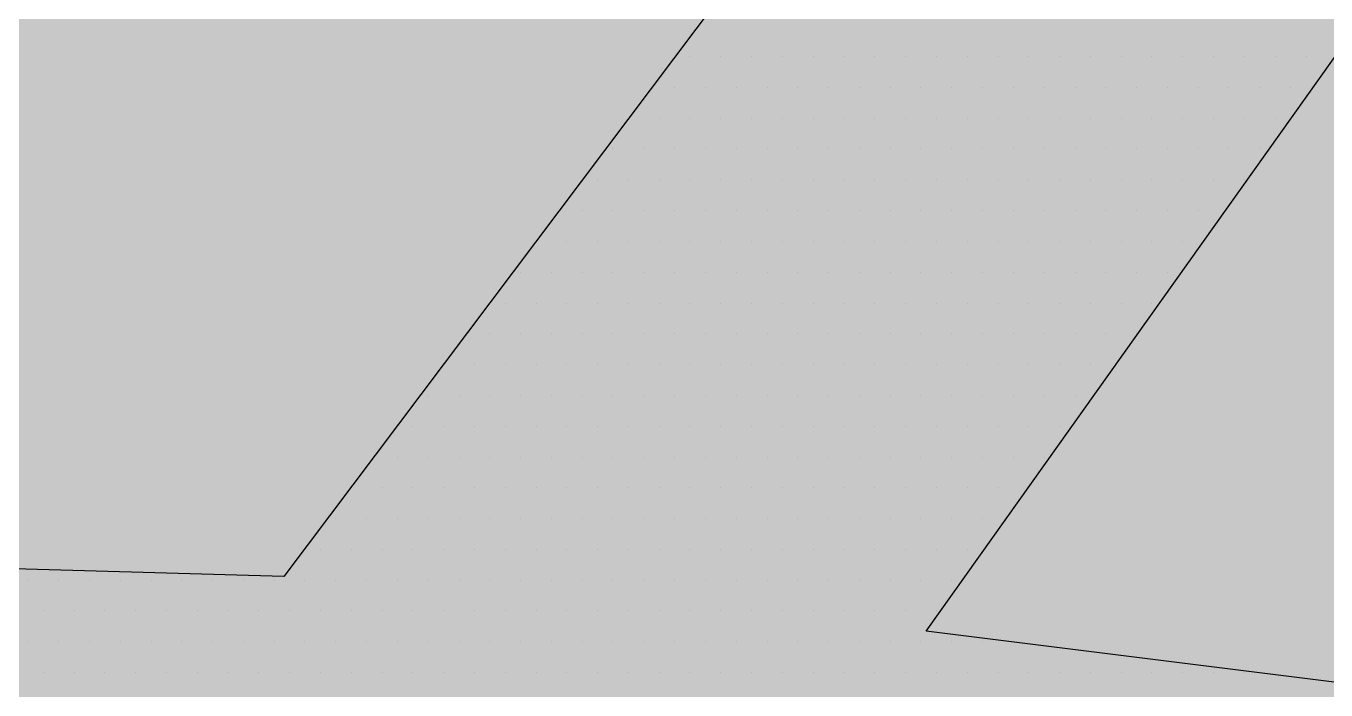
# Paper-space layout 'Layout1' of a CAD drawing. Extents: x -43 to 2298, y -18 to 768.
# Drawn here: x 146.521 to 148.844, y 262.545 to 263.732 of the extents above; entities that cross this region are included whole.
import ezdxf

# ---------------------------------------------------------------- set-up
doc = ezdxf.new("R2010")
doc.units = 0
doc.header["$LTSCALE"] = 2
doc.linetypes.add('CACHEX2', pattern=[0.75, 0.5, -0.25])
doc.layers.add('CARTOUCHE', color=7, linetype='Continuous')
doc.layers.add('LOGO', color=7, linetype='Continuous')

# ---------------------------------------------------------------- blocks, each defined once
blk = doc.blocks.new('A$C715108E3')
at = {"layer": 'LOGO', "color": 131}
for p, q in [((2.8241, -10.5791), (2.8241, -10.5791)), ((2.8685, -10.5791), (2.8685, -10.5791)), ((2.9606, -10.5791), (2.9606, -10.5791)), ((3.0518, -10.5791), (3.0518, -10.5791)), ((3.1439, -10.5791), (3.1439, -10.5791)), ((3.2359, -10.5791), (3.2359, -10.5791)), ((3.3277, -10.5791), (3.3277, -10.5791)), ((3.4192, -10.5791), (3.4192, -10.5791)), ((3.511, -10.5791), (3.511, -10.5791)), ((3.6028, -10.5791), (3.6028, -10.5791)), ((3.6943, -10.5791), (3.6943, -10.5791)), ((3.7861, -10.5791), (3.7861, -10.5791)), ((3.878, -10.5791), (3.878, -10.5791)), ((3.9694, -10.5791), (3.9694, -10.5791)), ((4.0612, -10.5791), (4.0612, -10.5791)), ((4.1531, -10.5791), (4.1531, -10.5791)), ((4.2445, -10.5791), (4.2445, -10.5791)), ((4.3364, -10.5791), (4.3364, -10.5791)), ((4.4282, -10.5791), (4.4282, -10.5791)), ((4.5202, -10.5791), (4.5202, -10.5791)), ((4.6115, -10.5791), (4.6115, -10.5791)), ((4.7035, -10.5791), (4.7035, -10.5791)), ((2.755, -10.6702), (2.755, -10.6702)), ((2.823, -10.6702), (2.823, -10.6702)), ((2.9143, -10.6702), (2.9143, -10.6702)), ((3.0063, -10.6702), (3.0063, -10.6702)), ((3.0983, -10.6702), (3.0983, -10.6702)), ((3.1894, -10.6702), (3.1894, -10.6702)), ((3.2814, -10.6702), (3.2814, -10.6702)), ((3.3734, -10.6702), (3.3734, -10.6702)), ((3.4653, -10.6702), (3.4653, -10.6702)), ((3.5564, -10.6702), (3.5564, -10.6702)), ((3.6486, -10.6702), (3.6486, -10.6702)), ((3.7404, -10.6702), (3.7404, -10.6702)), ((3.8317, -10.6702), (3.8317, -10.6702)), ((3.9237, -10.6702), (3.9237, -10.6702)), ((4.0155, -10.6702), (4.0155, -10.6702)), ((4.107, -10.6702), (4.107, -10.6702)), ((4.1988, -10.6702), (4.1988, -10.6702)), ((4.2906, -10.6702), (4.2906, -10.6702)), ((4.3827, -10.6702), (4.3827, -10.6702)), ((4.4739, -10.6702), (4.4739, -10.6702)), ((4.5659, -10.6702), (4.5659, -10.6702)), ((4.658, -10.6702), (4.658, -10.6702)), ((2.686, -10.763), (2.686, -10.763)), ((2.7767, -10.763), (2.7767, -10.763)), ((2.8685, -10.763), (2.8685, -10.763)), ((2.9606, -10.763), (2.9606, -10.763)), ((3.0518, -10.763), (3.0518, -10.763)), ((3.1439, -10.763), (3.1439, -10.763)), ((3.2359, -10.763), (3.2359, -10.763)), ((3.3277, -10.763), (3.3277, -10.763)), ((3.4192, -10.763), (3.4192, -10.763)), ((3.511, -10.763), (3.511, -10.763)), ((3.6028, -10.763), (3.6028, -10.763)), ((3.6943, -10.763), (3.6943, -10.763)), ((3.7861, -10.763), (3.7861, -10.763)), ((3.878, -10.763), (3.878, -10.763)), ((3.9694, -10.763), (3.9694, -10.763)), ((4.0612, -10.763), (4.0612, -10.763)), ((4.1531, -10.763), (4.1531, -10.763)), ((4.2445, -10.763), (4.2445, -10.763)), ((4.3364, -10.763), (4.3364, -10.763)), ((4.4282, -10.763), (4.4282, -10.763)), ((4.5202, -10.763), (4.5202, -10.763)), ((4.6115, -10.763), (4.6115, -10.763)), ((2.6169, -10.8542), (2.6169, -10.8542)), ((2.6392, -10.8542), (2.6392, -10.8542)), ((2.731, -10.8542), (2.731, -10.8542)), ((2.823, -10.8542), (2.823, -10.8542)), ((2.9143, -10.8542), (2.9143, -10.8542)), ((3.0063, -10.8542), (3.0063, -10.8542)), ((3.0983, -10.8542), (3.0983, -10.8542)), ((3.1894, -10.8542), (3.1894, -10.8542)), ((3.2814, -10.8542), (3.2814, -10.8542)), ((3.3734, -10.8542), (3.3734, -10.8542)), ((3.4653, -10.8542), (3.4653, -10.8542)), ((3.5564, -10.8542), (3.5564, -10.8542)), ((3.6486, -10.8542), (3.6486, -10.8542)), ((3.7404, -10.8542), (3.7404, -10.8542)), ((3.8317, -10.8542), (3.8317, -10.8542)), ((3.9237, -10.8542), (3.9237, -10.8542)), ((4.0155, -10.8542), (4.0155, -10.8542)), ((4.107, -10.8542), (4.107, -10.8542)), ((4.1988, -10.8542), (4.1988, -10.8542)), ((4.2906, -10.8542), (4.2906, -10.8542)), ((4.3827, -10.8542), (4.3827, -10.8542)), ((4.4739, -10.8542), (4.4739, -10.8542)), ((4.5659, -10.8542), (4.5659, -10.8542)), ((2.5477, -10.9457), (2.5477, -10.9457)), ((2.5934, -10.9457), (2.5934, -10.9457)), ((2.6853, -10.9457), (2.6853, -10.9457)), ((2.7767, -10.9457), (2.7767, -10.9457)), ((2.8685, -10.9457), (2.8685, -10.9457)), ((2.9606, -10.9457), (2.9606, -10.9457)), ((3.0518, -10.9457), (3.0518, -10.9457)), ((3.1439, -10.9457), (3.1439, -10.9457)), ((3.2359, -10.9457), (3.2359, -10.9457)), ((3.3277, -10.9457), (3.3277, -10.9457)), ((3.4192, -10.9457), (3.4192, -10.9457)), ((3.511, -10.9457), (3.511, -10.9457)), ((3.6028, -10.9457), (3.6028, -10.9457)), ((3.6943, -10.9457), (3.6943, -10.9457)), ((3.7861, -10.9457), (3.7861, -10.9457)), ((3.878, -10.9457), (3.878, -10.9457)), ((3.9694, -10.9457), (3.9694, -10.9457)), ((4.0612, -10.9457), (4.0612, -10.9457)), ((4.1531, -10.9457), (4.1531, -10.9457)), ((4.2445, -10.9457), (4.2445, -10.9457)), ((4.3364, -10.9457), (4.3364, -10.9457)), ((4.4282, -10.9457), (4.4282, -10.9457)), ((4.5202, -10.9457), (4.5202, -10.9457)), ((2.4787, -11.0383), (2.4787, -11.0383)), ((2.5477, -11.0383), (2.5477, -11.0383)), ((2.6392, -11.0383), (2.6392, -11.0383)), ((2.731, -11.0383), (2.731, -11.0383)), ((2.823, -11.0383), (2.823, -11.0383)), ((2.9143, -11.0383), (2.9143, -11.0383)), ((3.0063, -11.0383), (3.0063, -11.0383)), ((3.0983, -11.0383), (3.0983, -11.0383)), ((3.1894, -11.0383), (3.1894, -11.0383)), ((3.2814, -11.0383), (3.2814, -11.0383)), ((3.3734, -11.0383), (3.3734, -11.0383)), ((3.4653, -11.0383), (3.4653, -11.0383)), ((3.5564, -11.0383), (3.5564, -11.0383)), ((3.6486, -11.0383), (3.6486, -11.0383)), ((3.7404, -11.0383), (3.7404, -11.0383)), ((3.8317, -11.0383), (3.8317, -11.0383)), ((3.9237, -11.0383), (3.9237, -11.0383)), ((4.0155, -11.0383), (4.0155, -11.0383)), ((4.107, -11.0383), (4.107, -11.0383)), ((4.1988, -11.0383), (4.1988, -11.0383)), ((4.2906, -11.0383), (4.2906, -11.0383)), ((4.3827, -11.0383), (4.3827, -11.0383)), ((2.4098, -11.1295), (2.4098, -11.1295)), ((2.4101, -11.1295), (2.4101, -11.1295)), ((2.5016, -11.1295), (2.5016, -11.1295)), ((2.5934, -11.1295), (2.5934, -11.1295)), ((2.6853, -11.1295), (2.6853, -11.1295)), ((2.7767, -11.1295), (2.7767, -11.1295)), ((2.8685, -11.1295), (2.8685, -11.1295)), ((2.9606, -11.1295), (2.9606, -11.1295)), ((3.0518, -11.1295), (3.0518, -11.1295)), ((3.1439, -11.1295), (3.1439, -11.1295)), ((3.2359, -11.1295), (3.2359, -11.1295)), ((3.3277, -11.1295), (3.3277, -11.1295)), ((3.4192, -11.1295), (3.4192, -11.1295)), ((3.511, -11.1295), (3.511, -11.1295)), ((3.6028, -11.1295), (3.6028, -11.1295)), ((3.6943, -11.1295), (3.6943, -11.1295)), ((3.7861, -11.1295), (3.7861, -11.1295)), ((3.878, -11.1295), (3.878, -11.1295)), ((3.9694, -11.1295), (3.9694, -11.1295)), ((4.0612, -11.1295), (4.0612, -11.1295)), ((4.1531, -11.1295), (4.1531, -11.1295)), ((4.2445, -11.1295), (4.2445, -11.1295)), ((4.3364, -11.1295), (4.3364, -11.1295)), ((2.3404, -11.2208), (2.3404, -11.2208)), ((2.364, -11.2208), (2.364, -11.2208)), ((2.4559, -11.2208), (2.4559, -11.2208)), ((2.5477, -11.2208), (2.5477, -11.2208)), ((2.6392, -11.2208), (2.6392, -11.2208)), ((2.731, -11.2208), (2.731, -11.2208)), ((2.823, -11.2208), (2.823, -11.2208)), ((2.9143, -11.2208), (2.9143, -11.2208)), ((3.0063, -11.2208), (3.0063, -11.2208)), ((3.0983, -11.2208), (3.0983, -11.2208)), ((3.1894, -11.2208), (3.1894, -11.2208)), ((3.2814, -11.2208), (3.2814, -11.2208)), ((3.3734, -11.2208), (3.3734, -11.2208)), ((3.4653, -11.2208), (3.4653, -11.2208)), ((3.5564, -11.2208), (3.5564, -11.2208)), ((3.6486, -11.2208), (3.6486, -11.2208)), ((3.7404, -11.2208), (3.7404, -11.2208)), ((3.8317, -11.2208), (3.8317, -11.2208)), ((3.9237, -11.2208), (3.9237, -11.2208)), ((4.0155, -11.2208), (4.0155, -11.2208)), ((4.107, -11.2208), (4.107, -11.2208)), ((4.1988, -11.2208), (4.1988, -11.2208)), ((4.2906, -11.2208), (4.2906, -11.2208)), ((2.2716, -11.3132), (2.2716, -11.3132)), ((2.3183, -11.3132), (2.3183, -11.3132)), ((2.4101, -11.3132), (2.4101, -11.3132)), ((2.5016, -11.3132), (2.5016, -11.3132)), ((2.5934, -11.3132), (2.5934, -11.3132)), ((2.6853, -11.3132), (2.6853, -11.3132)), ((2.7767, -11.3132), (2.7767, -11.3132)), ((2.8685, -11.3132), (2.8685, -11.3132)), ((2.9606, -11.3132), (2.9606, -11.3132)), ((3.0518, -11.3132), (3.0518, -11.3132)), ((3.1439, -11.3132), (3.1439, -11.3132)), ((3.2359, -11.3132), (3.2359, -11.3132)), ((3.3277, -11.3132), (3.3277, -11.3132)), ((3.4192, -11.3132), (3.4192, -11.3132)), ((3.511, -11.3132), (3.511, -11.3132)), ((3.6028, -11.3132), (3.6028, -11.3132)), ((3.6943, -11.3132), (3.6943, -11.3132)), ((3.7861, -11.3132), (3.7861, -11.3132)), ((3.878, -11.3132), (3.878, -11.3132)), ((3.9694, -11.3132), (3.9694, -11.3132)), ((4.0612, -11.3132), (4.0612, -11.3132)), ((4.1531, -11.3132), (4.1531, -11.3132)), ((4.2445, -11.3132), (4.2445, -11.3132)), ((2.2025, -11.4048), (2.2025, -11.4048)), ((2.2726, -11.4048), (2.2726, -11.4048)), ((2.364, -11.4048), (2.364, -11.4048)), ((2.4559, -11.4048), (2.4559, -11.4048)), ((2.5477, -11.4048), (2.5477, -11.4048)), ((2.6392, -11.4048), (2.6392, -11.4048)), ((2.731, -11.4048), (2.731, -11.4048)), ((2.823, -11.4048), (2.823, -11.4048)), ((2.9143, -11.4048), (2.9143, -11.4048)), ((3.0063, -11.4048), (3.0063, -11.4048)), ((3.0983, -11.4048), (3.0983, -11.4048)), ((3.1894, -11.4048), (3.1894, -11.4048)), ((3.2814, -11.4048), (3.2814, -11.4048)), ((3.3734, -11.4048), (3.3734, -11.4048)), ((3.4653, -11.4048), (3.4653, -11.4048)), ((3.5564, -11.4048), (3.5564, -11.4048)), ((3.6486, -11.4048), (3.6486, -11.4048)), ((3.7404, -11.4048), (3.7404, -11.4048)), ((3.8317, -11.4048), (3.8317, -11.4048)), ((3.9237, -11.4048), (3.9237, -11.4048)), ((4.0155, -11.4048), (4.0155, -11.4048)), ((4.107, -11.4048), (4.107, -11.4048)), ((4.1988, -11.4048), (4.1988, -11.4048)), ((2.1335, -11.4959), (2.1335, -11.4959)), ((2.1346, -11.4959), (2.1346, -11.4959)), ((2.2265, -11.4959), (2.2265, -11.4959)), ((2.3183, -11.4959), (2.3183, -11.4959)), ((2.4101, -11.4959), (2.4101, -11.4959)), ((2.5016, -11.4959), (2.5016, -11.4959)), ((2.5934, -11.4959), (2.5934, -11.4959)), ((2.6853, -11.4959), (2.6853, -11.4959)), ((2.7767, -11.4959), (2.7767, -11.4959)), ((2.8685, -11.4959), (2.8685, -11.4959)), ((2.9606, -11.4959), (2.9606, -11.4959)), ((3.0518, -11.4959), (3.0518, -11.4959)), ((3.1439, -11.4959), (3.1439, -11.4959)), ((3.2359, -11.4959), (3.2359, -11.4959)), ((3.3277, -11.4959), (3.3277, -11.4959)), ((3.4192, -11.4959), (3.4192, -11.4959)), ((3.511, -11.4959), (3.511, -11.4959)), ((3.6028, -11.4959), (3.6028, -11.4959)), ((3.6943, -11.4959), (3.6943, -11.4959)), ((3.7861, -11.4959), (3.7861, -11.4959)), ((3.878, -11.4959), (3.878, -11.4959)), ((3.9694, -11.4959), (3.9694, -11.4959)), ((4.0612, -11.4959), (4.0612, -11.4959)), ((2.0642, -11.5885), (2.0642, -11.5885)), ((2.0889, -11.5885), (2.0889, -11.5885)), ((2.1807, -11.5885), (2.1807, -11.5885)), ((2.2726, -11.5885), (2.2726, -11.5885)), ((2.364, -11.5885), (2.364, -11.5885)), ((2.4559, -11.5885), (2.4559, -11.5885)), ((2.5477, -11.5885), (2.5477, -11.5885)), ((2.6392, -11.5885), (2.6392, -11.5885)), ((2.731, -11.5885), (2.731, -11.5885)), ((2.823, -11.5885), (2.823, -11.5885)), ((2.9143, -11.5885), (2.9143, -11.5885)), ((3.0063, -11.5885), (3.0063, -11.5885)), ((3.0983, -11.5885), (3.0983, -11.5885)), ((3.1894, -11.5885), (3.1894, -11.5885)), ((3.2814, -11.5885), (3.2814, -11.5885)), ((3.3734, -11.5885), (3.3734, -11.5885)), ((3.4653, -11.5885), (3.4653, -11.5885)), ((3.5564, -11.5885), (3.5564, -11.5885)), ((3.6486, -11.5885), (3.6486, -11.5885)), ((3.7404, -11.5885), (3.7404, -11.5885)), ((3.8317, -11.5885), (3.8317, -11.5885)), ((3.9237, -11.5885), (3.9237, -11.5885)), ((4.0155, -11.5885), (4.0155, -11.5885)), ((1.9952, -11.68), (1.9952, -11.68)), ((2.0432, -11.68), (2.0432, -11.68)), ((2.1346, -11.68), (2.1346, -11.68)), ((2.2265, -11.68), (2.2265, -11.68)), ((2.3183, -11.68), (2.3183, -11.68)), ((2.4101, -11.68), (2.4101, -11.68)), ((2.5016, -11.68), (2.5016, -11.68)), ((2.5934, -11.68), (2.5934, -11.68)), ((2.6853, -11.68), (2.6853, -11.68)), ((2.7767, -11.68), (2.7767, -11.68)), ((2.8685, -11.68), (2.8685, -11.68)), ((2.9606, -11.68), (2.9606, -11.68)), ((3.0518, -11.68), (3.0518, -11.68)), ((3.1439, -11.68), (3.1439, -11.68)), ((3.2359, -11.68), (3.2359, -11.68)), ((3.3277, -11.68), (3.3277, -11.68)), ((3.4192, -11.68), (3.4192, -11.68)), ((3.511, -11.68), (3.511, -11.68)), ((3.6028, -11.68), (3.6028, -11.68)), ((3.6943, -11.68), (3.6943, -11.68)), ((3.7861, -11.68), (3.7861, -11.68)), ((3.878, -11.68), (3.878, -11.68)), ((3.9694, -11.68), (3.9694, -11.68)), ((1.9262, -11.7722), (1.9262, -11.7722)), ((1.9967, -11.7722), (1.9967, -11.7722)), ((2.0889, -11.7722), (2.0889, -11.7722)), ((2.1807, -11.7722), (2.1807, -11.7722)), ((2.2726, -11.7722), (2.2726, -11.7722)), ((2.364, -11.7722), (2.364, -11.7722)), ((2.4559, -11.7722), (2.4559, -11.7722)), ((2.5477, -11.7722), (2.5477, -11.7722)), ((2.6392, -11.7722), (2.6392, -11.7722)), ((2.731, -11.7722), (2.731, -11.7722)), ((2.823, -11.7722), (2.823, -11.7722)), ((2.9143, -11.7722), (2.9143, -11.7722)), ((3.0063, -11.7722), (3.0063, -11.7722)), ((3.0983, -11.7722), (3.0983, -11.7722)), ((3.1894, -11.7722), (3.1894, -11.7722)), ((3.2814, -11.7722), (3.2814, -11.7722)), ((3.3734, -11.7722), (3.3734, -11.7722)), ((3.4653, -11.7722), (3.4653, -11.7722)), ((3.5564, -11.7722), (3.5564, -11.7722)), ((3.6486, -11.7722), (3.6486, -11.7722)), ((3.7404, -11.7722), (3.7404, -11.7722)), ((3.8317, -11.7722), (3.8317, -11.7722)), ((3.9237, -11.7722), (3.9237, -11.7722)), ((1.8573, -11.8636), (1.8573, -11.8636)), ((1.8595, -11.8636), (1.8595, -11.8636)), ((1.9513, -11.8636), (1.9513, -11.8636)), ((2.0432, -11.8636), (2.0432, -11.8636)), ((2.1346, -11.8636), (2.1346, -11.8636)), ((2.2265, -11.8636), (2.2265, -11.8636)), ((2.3183, -11.8636), (2.3183, -11.8636)), ((2.4101, -11.8636), (2.4101, -11.8636)), ((2.5016, -11.8636), (2.5016, -11.8636)), ((2.5934, -11.8636), (2.5934, -11.8636)), ((2.6853, -11.8636), (2.6853, -11.8636)), ((2.7767, -11.8636), (2.7767, -11.8636)), ((2.8685, -11.8636), (2.8685, -11.8636)), ((2.9606, -11.8636), (2.9606, -11.8636)), ((3.0518, -11.8636), (3.0518, -11.8636)), ((3.1439, -11.8636), (3.1439, -11.8636)), ((3.2359, -11.8636), (3.2359, -11.8636)), ((3.3277, -11.8636), (3.3277, -11.8636)), ((3.4192, -11.8636), (3.4192, -11.8636)), ((3.511, -11.8636), (3.511, -11.8636)), ((3.6028, -11.8636), (3.6028, -11.8636)), ((3.6943, -11.8636), (3.6943, -11.8636)), ((3.7861, -11.8636), (3.7861, -11.8636)), ((1.7883, -11.9551), (1.7883, -11.9551)), ((1.8138, -11.9551), (1.8138, -11.9551)), ((1.9056, -11.9551), (1.9056, -11.9551)), ((1.9967, -11.9551), (1.9967, -11.9551)), ((2.0889, -11.9551), (2.0889, -11.9551)), ((2.1807, -11.9551), (2.1807, -11.9551)), ((2.2726, -11.9551), (2.2726, -11.9551)), ((2.364, -11.9551), (2.364, -11.9551)), ((2.4559, -11.9551), (2.4559, -11.9551)), ((2.5477, -11.9551), (2.5477, -11.9551)), ((2.6392, -11.9551), (2.6392, -11.9551)), ((2.731, -11.9551), (2.731, -11.9551)), ((2.823, -11.9551), (2.823, -11.9551)), ((2.9143, -11.9551), (2.9143, -11.9551)), ((3.0063, -11.9551), (3.0063, -11.9551)), ((3.0983, -11.9551), (3.0983, -11.9551)), ((3.1894, -11.9551), (3.1894, -11.9551)), ((3.2814, -11.9551), (3.2814, -11.9551)), ((3.3734, -11.9551), (3.3734, -11.9551)), ((3.4653, -11.9551), (3.4653, -11.9551)), ((3.5564, -11.9551), (3.5564, -11.9551)), ((3.6486, -11.9551), (3.6486, -11.9551)), ((3.7404, -11.9551), (3.7404, -11.9551)), ((1.7191, -12.0473), (1.7191, -12.0473)), ((1.7681, -12.0473), (1.7681, -12.0473)), ((1.8595, -12.0473), (1.8595, -12.0473)), ((1.9513, -12.0473), (1.9513, -12.0473)), ((2.0432, -12.0473), (2.0432, -12.0473)), ((2.1346, -12.0473), (2.1346, -12.0473)), ((2.2265, -12.0473), (2.2265, -12.0473)), ((2.3183, -12.0473), (2.3183, -12.0473)), ((2.4101, -12.0473), (2.4101, -12.0473)), ((2.5016, -12.0473), (2.5016, -12.0473)), ((2.5934, -12.0473), (2.5934, -12.0473)), ((2.6853, -12.0473), (2.6853, -12.0473)), ((2.7767, -12.0473), (2.7767, -12.0473)), ((2.8685, -12.0473), (2.8685, -12.0473)), ((2.9606, -12.0473), (2.9606, -12.0473)), ((3.0518, -12.0473), (3.0518, -12.0473)), ((3.1439, -12.0473), (3.1439, -12.0473)), ((3.2359, -12.0473), (3.2359, -12.0473)), ((3.3277, -12.0473), (3.3277, -12.0473)), ((3.4192, -12.0473), (3.4192, -12.0473)), ((3.511, -12.0473), (3.511, -12.0473)), ((3.6028, -12.0473), (3.6028, -12.0473)), ((3.6943, -12.0473), (3.6943, -12.0473)), ((0.8964, -12.1388), (0.8964, -12.1388)), ((0.988, -12.1388), (0.988, -12.1388)), ((1.0801, -12.1388), (1.0801, -12.1388)), ((1.1717, -12.1388), (1.1717, -12.1388)), ((1.2634, -12.1388), (1.2634, -12.1388)), ((1.3554, -12.1388), (1.3554, -12.1388)), ((1.4466, -12.1388), (1.4466, -12.1388)), ((1.5387, -12.1388), (1.5387, -12.1388)), ((1.6305, -12.1388), (1.6305, -12.1388)), ((1.7218, -12.1388), (1.7218, -12.1388)), ((1.8138, -12.1388), (1.8138, -12.1388)), ((1.9056, -12.1388), (1.9056, -12.1388)), ((1.9967, -12.1388), (1.9967, -12.1388)), ((2.0889, -12.1388), (2.0889, -12.1388)), ((2.1807, -12.1388), (2.1807, -12.1388)), ((2.2726, -12.1388), (2.2726, -12.1388)), ((2.364, -12.1388), (2.364, -12.1388)), ((2.4559, -12.1388), (2.4559, -12.1388)), ((2.5477, -12.1388), (2.5477, -12.1388)), ((2.6392, -12.1388), (2.6392, -12.1388)), ((2.731, -12.1388), (2.731, -12.1388)), ((2.823, -12.1388), (2.823, -12.1388)), ((2.9143, -12.1388), (2.9143, -12.1388)), ((3.0063, -12.1388), (3.0063, -12.1388)), ((3.0983, -12.1388), (3.0983, -12.1388)), ((3.1894, -12.1388), (3.1894, -12.1388)), ((3.2814, -12.1388), (3.2814, -12.1388)), ((3.3734, -12.1388), (3.3734, -12.1388)), ((3.4653, -12.1388), (3.4653, -12.1388)), ((3.5564, -12.1388), (3.5564, -12.1388)), ((3.6486, -12.1388), (3.6486, -12.1388)), ((0.9423, -12.23), (0.9423, -12.23)), ((1.034, -12.23), (1.034, -12.23)), ((1.1256, -12.23), (1.1256, -12.23)), ((1.2176, -12.23), (1.2176, -12.23)), ((1.3089, -12.23), (1.3089, -12.23)), ((1.4009, -12.23), (1.4009, -12.23)), ((1.4929, -12.23), (1.4929, -12.23)), ((1.5842, -12.23), (1.5842, -12.23)), ((1.6762, -12.23), (1.6762, -12.23)), ((1.7681, -12.23), (1.7681, -12.23)), ((1.8595, -12.23), (1.8595, -12.23)), ((1.9513, -12.23), (1.9513, -12.23)), ((2.0432, -12.23), (2.0432, -12.23)), ((2.1346, -12.23), (2.1346, -12.23)), ((2.2265, -12.23), (2.2265, -12.23)), ((2.3183, -12.23), (2.3183, -12.23)), ((2.4101, -12.23), (2.4101, -12.23)), ((2.5016, -12.23), (2.5016, -12.23)), ((2.5934, -12.23), (2.5934, -12.23)), ((2.6853, -12.23), (2.6853, -12.23)), ((2.7767, -12.23), (2.7767, -12.23)), ((2.8685, -12.23), (2.8685, -12.23)), ((2.9606, -12.23), (2.9606, -12.23)), ((3.0518, -12.23), (3.0518, -12.23)), ((3.1439, -12.23), (3.1439, -12.23)), ((3.2359, -12.23), (3.2359, -12.23)), ((3.3277, -12.23), (3.3277, -12.23)), ((3.4192, -12.23), (3.4192, -12.23)), ((3.511, -12.23), (3.511, -12.23)), ((3.6028, -12.23), (3.6028, -12.23)), ((0.8964, -12.3224), (0.8964, -12.3224)), ((0.988, -12.3224), (0.988, -12.3224)), ((1.0801, -12.3224), (1.0801, -12.3224)), ((1.1717, -12.3224), (1.1717, -12.3224)), ((1.2634, -12.3224), (1.2634, -12.3224)), ((1.3554, -12.3224), (1.3554, -12.3224)), ((1.4466, -12.3224), (1.4466, -12.3224)), ((1.5387, -12.3224), (1.5387, -12.3224)), ((1.6305, -12.3224), (1.6305, -12.3224)), ((1.7218, -12.3224), (1.7218, -12.3224)), ((1.8138, -12.3224), (1.8138, -12.3224)), ((1.9056, -12.3224), (1.9056, -12.3224)), ((1.9967, -12.3224), (1.9967, -12.3224)), ((2.0889, -12.3224), (2.0889, -12.3224)), ((2.1807, -12.3224), (2.1807, -12.3224)), ((2.2726, -12.3224), (2.2726, -12.3224)), ((2.364, -12.3224), (2.364, -12.3224)), ((2.4559, -12.3224), (2.4559, -12.3224)), ((2.5477, -12.3224), (2.5477, -12.3224)), ((2.6392, -12.3224), (2.6392, -12.3224)), ((2.731, -12.3224), (2.731, -12.3224)), ((2.823, -12.3224), (2.823, -12.3224)), ((2.9143, -12.3224), (2.9143, -12.3224)), ((3.0063, -12.3224), (3.0063, -12.3224)), ((3.0983, -12.3224), (3.0983, -12.3224)), ((3.1894, -12.3224), (3.1894, -12.3224)), ((3.2814, -12.3224), (3.2814, -12.3224)), ((3.3734, -12.3224), (3.3734, -12.3224)), ((3.4653, -12.3224), (3.4653, -12.3224)), ((3.5564, -12.3224), (3.5564, -12.3224)), ((3.6486, -12.3224), (3.6486, -12.3224)), ((3.7404, -12.3224), (3.7404, -12.3224)), ((0.9423, -12.4139), (0.9423, -12.4139)), ((1.034, -12.4139), (1.034, -12.4139)), ((1.1256, -12.4139), (1.1256, -12.4139)), ((1.2176, -12.4139), (1.2176, -12.4139)), ((1.3089, -12.4139), (1.3089, -12.4139)), ((1.4009, -12.4139), (1.4009, -12.4139)), ((1.4929, -12.4139), (1.4929, -12.4139)), ((1.5842, -12.4139), (1.5842, -12.4139)), ((1.6762, -12.4139), (1.6762, -12.4139)), ((1.7681, -12.4139), (1.7681, -12.4139)), ((1.8595, -12.4139), (1.8595, -12.4139)), ((1.9513, -12.4139), (1.9513, -12.4139)), ((2.0432, -12.4139), (2.0432, -12.4139)), ((2.1346, -12.4139), (2.1346, -12.4139)), ((2.2265, -12.4139), (2.2265, -12.4139)), ((2.3183, -12.4139), (2.3183, -12.4139)), ((2.4101, -12.4139), (2.4101, -12.4139)), ((2.5016, -12.4139), (2.5016, -12.4139)), ((2.5934, -12.4139), (2.5934, -12.4139)), ((2.6853, -12.4139), (2.6853, -12.4139)), ((2.7767, -12.4139), (2.7767, -12.4139)), ((2.8685, -12.4139), (2.8685, -12.4139)), ((2.9606, -12.4139), (2.9606, -12.4139)), ((3.0518, -12.4139), (3.0518, -12.4139)), ((3.1439, -12.4139), (3.1439, -12.4139)), ((3.2359, -12.4139), (3.2359, -12.4139)), ((3.3277, -12.4139), (3.3277, -12.4139)), ((3.4192, -12.4139), (3.4192, -12.4139)), ((3.511, -12.4139), (3.511, -12.4139)), ((3.6028, -12.4139), (3.6028, -12.4139)), ((3.6943, -12.4139), (3.6943, -12.4139)), ((3.7861, -12.4139), (3.7861, -12.4139)), ((3.878, -12.4139), (3.878, -12.4139)), ((3.9694, -12.4139), (3.9694, -12.4139)), ((4.0612, -12.4139), (4.0612, -12.4139)), ((4.1531, -12.4139), (4.1531, -12.4139)), ((4.2445, -12.4139), (4.2445, -12.4139)), ((4.3364, -12.4139), (4.3364, -12.4139)), ((4.4282, -12.4139), (4.4282, -12.4139)), ((4.5202, -12.4139), (4.5202, -12.4139))]:
    blk.add_line(p, q, dxfattribs=at)
blk.add_lwpolyline([(-0.4061, -17.3082), (1.2857, -17.5115), (0.9202, -16.4826), (-0.461, -13.5406), (1.4536, -13.7453), (4.032, -19.4344), (5.206, -17.903), (3.3935, -13.9486), (6.3293, -14.2803), (6.4311, -12.6478), (3.5725, -12.29), (6.1505, -8.6671), (5.6155, -6.8715), (1.6586, -12.1279), (-1.9407, -12.0256)], dxfattribs=at)
blk = doc.blocks.new('A$C581E6685')
at = {"layer": 'LOGO', "color": 32, "linetype": 'CACHEX2', "ltscale": 1.5}
blk.add_ellipse((-38.0538, 23.8138), major_axis=(-19.0311, -3.534), ratio=0.590567, dxfattribs=at)
at = {"layer": 'LOGO', "color": 32}
blk.add_ellipse((-37.6144, 23.8499), major_axis=(-13.5768, -4.2839), ratio=0.791971, dxfattribs=at)
at = {"layer": 'CARTOUCHE'}
blk.add_blockref('A$C715108E3', (-31.6739, 36.3189), dxfattribs=at)

psp = doc.layouts.get("Layout1")

# ---------------------------------------------------------------- hatches: boundary and pattern name
at = {"layer": 'CARTOUCHE', "true_color": 0xffffff}
h = psp.add_hatch(color=7, dxfattribs=at)
h.dxf.hatch_style = 1
edge = h.paths.add_edge_path()
edge.add_spline(control_points=[(127.7197, 272.4748), (127.7197, 261.5837), (127.7197, 250.6925), (127.7197, 246.8525), (131.5597, 246.8525), (177.0989, 246.8525), (222.6382, 246.8525), (226.4782, 246.8525), (226.4782, 250.6925), (226.4782, 261.5837), (226.4782, 272.4748), (226.4782, 276.3148), (222.6382, 276.3148), (177.0989, 276.3148), (131.5597, 276.3148), (127.7197, 276.3148), (127.7197, 272.4748)], knot_values=[0, 0, 0, 1, 1, 2.570796, 2.570796, 3.570796, 3.570796, 5.141593, 5.141593, 6.141593, 6.141593, 7.712389, 7.712389, 8.712389, 8.712389, 10.283185, 10.283185, 10.283185], weights=[1, 1, 1, 0.707107, 1, 1, 1, 0.707107, 1, 1, 1, 0.707107, 1, 1, 1, 0.707107, 1], degree=2, periodic=0)

# ---------------------------------------------------------------- linework, layer by layer
at = {"layer": 'CARTOUCHE'}
psp.add_rational_spline([(127.7197, 272.4748), (127.7197, 261.5837), (127.7197, 250.6925), (127.7197, 246.8525), (131.5597, 246.8525), (177.0989, 246.8525), (222.6382, 246.8525), (226.4782, 246.8525), (226.4782, 250.6925), (226.4782, 261.5837), (226.4782, 272.4748), (226.4782, 276.3148), (222.6382, 276.3148), (177.0989, 276.3148), (131.5597, 276.3148), (127.7197, 276.3148), (127.7197, 272.4748)], [1, 1, 1, 0.707106781187, 1, 1, 1, 0.707106781187, 1, 1, 1, 0.707106781187, 1, 1, 1, 0.707106781187, 1], degree=2, knots=[0, 0, 0, 1, 1, 2.570796, 2.570796, 3.570796, 3.570796, 5.141593, 5.141593, 6.141593, 6.141593, 7.712389, 7.712389, 8.712389, 8.712389, 10.283185, 10.283185, 10.283185], dxfattribs=at)

# ---------------------------------------------------------------- block references
at = {"layer": 'CARTOUCHE', "xscale": 0.6, "yscale": 0.6, "zscale": 0.6}
psp.add_blockref('A$C581E6685', (164.9904, 248.2331), dxfattribs=at)

doc.saveas('drawing.dxf')
